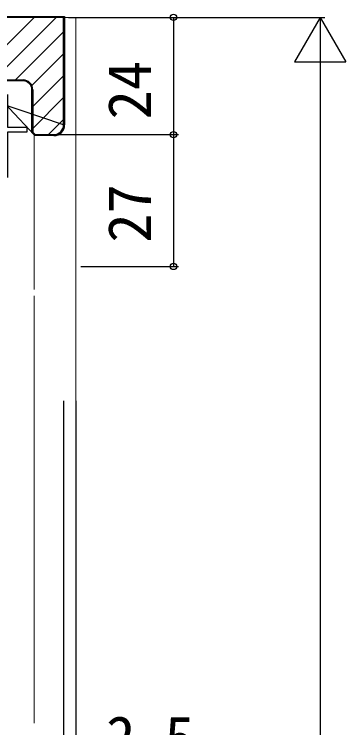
# Model space of a CAD drawing. Units: millimetres, scale not verified. Extents: x -525 to 525, y -783 to 780.
# Drawn here: x -295 to -227.2, y 351.4 to 497.4 of the extents above; entities that cross this region are included whole.
import ezdxf
from ezdxf.enums import TextEntityAlignment as Align

# ---------------------------------------------------------------- set-up
doc = ezdxf.new("R2010")
doc.units = ezdxf.units.MM
doc.header["$LTSCALE"] = 4
for name, color, linetype in [('0-4_YKK_11E', 7, 'Continuous'), ('0-8_YKK_D', 6, 'Continuous'), ('0-A_YSS_K', 3, 'Continuous'), ('0-B_YSS_KE', 3, 'Continuous')]:
    doc.layers.add(name, color=color, linetype=linetype)
doc.layers.add('0-5_YKK_12', color=2, linetype='Continuous', lineweight=18)
doc.styles.add('ＭＳ ゴシック', font='')
doc.styles.get('ＭＳ ゴシック').set_extended_font_data('MS Gothic')

msp = doc.modelspace()

# ---------------------------------------------------------------- linework, layer by layer
at = {"layer": '0-4_YKK_11E'}
msp.add_lwpolyline([(-296.4, 481), (-296.4, 474.3), (-292.4, 474.3), (-292.4, 473.3), (-296.4, 473.3), (-296.4, 464)], dxfattribs=at)
at = {"layer": '0-5_YKK_12'}
for p, q in [((-284.9, 496.8), (-374.9, 496.8)), ((-282.4, 496.8), (-284.9, 496.8)), ((-282.4, 352.3), (-282.4, 496.8)), ((-290.9, 472.717), (-290.9, 441.104)), ((-290.9, 439.804), (-290.9, 352.3))]:
    msp.add_line(p, q, dxfattribs=at)
at = {"layer": '0-8_YKK_D'}
for p, q in [((-283.9, 496.8), (-261.4, 496.8)), ((-283.9, 496.8), (-231.4, 496.8)), ((-262.4, 496.8), (-262.4, 472.8)), ((-232.4, 496.8), (-237.65, 487.707)), ((-232.4, 496.8), (-227.15, 487.707)), ((-232.4, 496.8), (-232.4, 478.613)), ((-237.65, 487.707), (-227.15, 487.707)), ((-232.4, 486.3), (-232.4, 207.3)), ((-288.4, 472.8), (-261.4, 472.8)), ((-281.9, 472.8), (-261.4, 472.8)), ((-262.4, 472.8), (-262.4, 445.8)), ((-281.4, 445.8), (-261.4, 445.8)), ((-284.9, 418.257), (-284.9, 339.3)), ((-282.4, 418.257), (-282.4, 339.3)), ((-282.4, 418.257), (-282.4, 319.3)), ((-284.9, 416.257), (-284.9, 339.3))]:
    msp.add_line(p, q, dxfattribs=at)
for centre in [(-262.4, 496.8), (-262.4, 472.8), (-262.4, 472.8), (-262.4, 445.8)]:
    msp.add_circle(centre, 0.637, dxfattribs=at)
at = {"layer": '0-A_YSS_K'}
for p, q in [((-301.4, 486.322), (-290.922, 496.8)), ((-299.232, 484), (-286.432, 496.8)), ((-294.742, 484), (-284.9, 493.842)), ((-291.394, 482.858), (-284.9, 489.352)), ((-291.2, 478.562), (-284.9, 484.862)), ((-291.2, 474.072), (-284.9, 480.372)), ((-287.981, 472.8), (-284.9, 475.881))]:
    msp.add_line(p, q, dxfattribs=at)
at = {"layer": '0-B_YSS_KE'}
for p, q in [((-284.9, 474.8), (-350.1, 496.8)), ((-301.4, 484), (-293.2, 484))]:
    msp.add_line(p, q, dxfattribs=at)
for points in [[(-284.9, 474.8), (-284.9, 496.8), (-374.9, 496.8), (-374.9, 474.8)], [(-309.7, 497), (-284.7, 497), (-284.7, 474.8)], [(-293.2, 483.8), (-301.4, 483.8), (-290.783, 472.6)], [(-286.9, 472.6), (-290.783, 472.6), (-291.4, 473.217), (-291.4, 482)], [(-291.2, 482), (-291.2, 473.3), (-290.7, 472.8), (-286.9, 472.8)]]:
    msp.add_lwpolyline(points, dxfattribs=at)
for centre, radius, start, end in [((-293.2, 482), 2, 0.00001, 89.99999), ((-293.2, 482), 1.8, 0.00001, 89.99999), ((-286.9, 474.8), 2.2, 270.00001, 359.99999), ((-286.9, 474.8), 2, 270.00001, 359.99999)]:
    msp.add_arc(centre, radius, start, end, dxfattribs=at)

# ---------------------------------------------------------------- texts
at = {"layer": '0-8_YKK_D', "style": 'ＭＳ ゴシック'}
for s, p in [('24', (-264.4, 475.902)), ('27', (-264.4, 450.675))]:
    msp.add_text(s, height=8.798, rotation=90, dxfattribs=at).set_placement(p, align=Align.BOTTOM_LEFT)
msp.add_text('2.5', height=8.798, dxfattribs=at).set_placement((-276.186, 342.3), align=Align.BOTTOM_LEFT)

doc.saveas('drawing.dxf')
